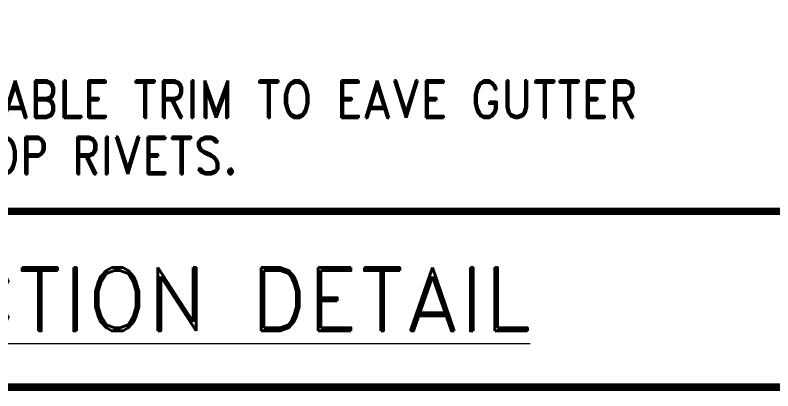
# Model space of a CAD drawing. Header units: millimetres. Extents: x 0 to 2669304, y -3314102 to 0.
# Drawn here: x 2496209 to 2506112, y -3187943 to -3183026 of the extents above; entities that cross this region are included whole.
import ezdxf

# ---------------------------------------------------------------- set-up
doc = ezdxf.new("R2010")
doc.units = ezdxf.units.MM
doc.header["$LTSCALE"] = 0.4
doc.header["$MEASUREMENT"] = 0
doc.layers.add('M-Purlin', color=213, linetype='Continuous')
doc.layers.add('TEXT', color=7, linetype='Continuous', lineweight=13)
doc.styles.add('ROMAND', font='romand.shx')

msp = doc.modelspace()

# ---------------------------------------------------------------- linework, layer by layer
at = {"layer": 'M-Purlin', "linetype": 'Continuous', "const_width": 98.2504}
msp.add_lwpolyline([(2461913.4555, -3187894.1192), (2539605.6915, -3187894.1192), (2539605.6915, -3158910.2629), (2461913.4555, -3158910.2629)], close=True, dxfattribs=at)
msp.add_lwpolyline([(2461913.4555, -3185592.6675), (2539605.6915, -3185592.6675)], dxfattribs=at)

# ---------------------------------------------------------------- texts
at = {"layer": 'TEXT', "style": 'ROMAND', "width": 0.9}
for s, p in [('FIX GABLE TRIM TO EAVE GUTTER', (2494441.6157, -3184369.6584)), ('BY POP RIVETS.', (2494448.9672, -3185106.7258))]:
    msp.add_text(s, height=487.088652, dxfattribs=at).set_placement(p)
at = {"layer": 'TEXT', "style": 'ROMAND'}
msp.add_text('%%UEAVE GUTTER & GABLE TRIM CONNECTION DETAIL', height=828.435001, dxfattribs=at).set_placement((2475175.6155, -3187157.5922))

doc.saveas('drawing.dxf')
